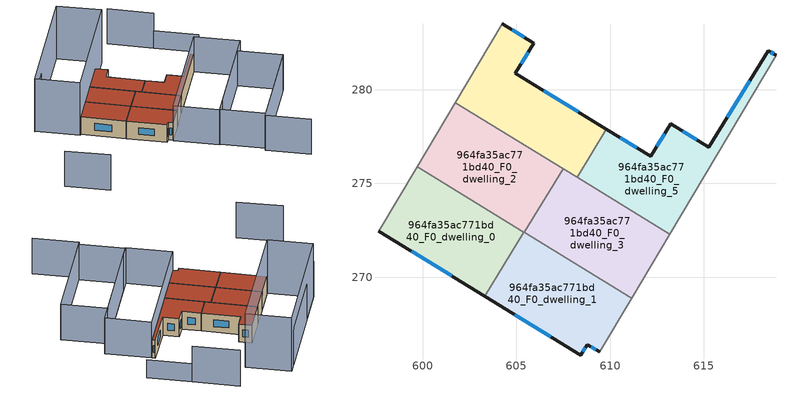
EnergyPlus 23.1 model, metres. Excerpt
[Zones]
964fa35ac771bd40_F0_dwelling_0
 floor ground (EU_floor_Construction): 605.41,272.41 603.31,268.99 597.67,272.46 599.72,275.9 z0
 wall outside (EU_wall_Construction): 597.67,272.46 603.31,268.99 z0:3
 wall to 964fa35ac771bd40_F0_dwelling_1 (EU_wall_Construction): 603.31,268.99 605.41,272.41 z0:3
 wall adiabatic (EU_wall_Construction): 599.72,275.9 597.67,272.46 z0:3
 wall to 964fa35ac771bd40_F0_dwelling_2 (EU_wall_Construction): 605.41,272.41 599.72,275.9 z0:3
 window (EU_Window_Construction): 599.43,271.38 601.55,270.07 z0.93:2.07
 roof outside (EU_roof_Construction): 603.31,268.99 605.41,272.41 599.72,275.9 597.67,272.46 z3
964fa35ac771bd40_F0_dwelling_1
 floor ground (EU_floor_Construction): 611.15,268.89 609.44,266.01 608.79,266.41 608.44,265.84 603.31,268.99 605.41,272.41 z0
 wall outside (EU_wall_Construction): 603.31,268.99 608.44,265.84 608.79,266.41 609.44,266.01 z0:3
 wall adiabatic (EU_wall_Construction): 609.44,266.01 611.15,268.89 z0:3
 wall to 964fa35ac771bd40_F0_dwelling_3 (EU_wall_Construction): 611.15,268.89 605.41,272.41 z0:3
 window (EU_Window_Construction): 608.99,266.28 609.23,266.14 / 608.55,266.02 608.68,266.23 / 604.91,268.01 606.84,266.82 z0.93:2.07
 roof outside (EU_roof_Construction): 609.44,266.01 611.15,268.89 605.41,272.41 603.31,268.99 608.44,265.84 608.79,266.41 z3
964fa35ac771bd40_F0_dwelling_2
 floor ground (EU_floor_Construction): 607.49,275.79 605.41,272.41 599.72,275.9 601.75,279.31 z0
 wall to 964fa35ac771bd40_F0_dwelling_3 (EU_wall_Construction): 605.41,272.41 607.49,275.79 z0:3
 wall adiabatic (EU_wall_Construction): 601.75,279.31 599.72,275.9 z0:3
 wall to 964fa35ac771bd40_F0_dwelling_4 (EU_wall_Construction): 607.49,275.79 601.75,279.31 z0:3
 roof outside (EU_roof_Construction): 605.41,272.41 607.49,275.79 601.75,279.31 599.72,275.9 z3
964fa35ac771bd40_F0_dwelling_3
 floor ground (EU_floor_Construction): 613.18,272.3 611.15,268.89 605.41,272.41 607.49,275.79 z0
 wall adiabatic (EU_wall_Construction): 611.15,268.89 613.18,272.3 z0:3
 wall to 964fa35ac771bd40_F0_dwelling_5 (EU_wall_Construction): 613.18,272.3 608.23,275.33 z0:3
 wall to 964fa35ac771bd40_F0_dwelling_4 (EU_wall_Construction): 608.23,275.33 607.49,275.79 z0:3
 roof outside (EU_roof_Construction): 611.15,268.89 613.18,272.3 607.49,275.79 605.41,272.41 z3
964fa35ac771bd40_F0_dwelling_4
 floor ground (EU_floor_Construction): 605.93,282.49 604.95,280.88 609.81,277.89 608.23,275.33 601.75,279.31 604.25,283.52 z0
 wall outside (EU_wall_Construction): 609.81,277.89 604.95,280.88 605.93,282.49 604.25,283.52 z0:3
 wall to 964fa35ac771bd40_F0_dwelling_5 (EU_wall_Construction): 608.23,275.33 609.81,277.89 z0:3
 wall adiabatic (EU_wall_Construction): 604.25,283.52 601.75,279.31 z0:3
 window (EU_Window_Construction): 605.25,281.38 605.62,281.99 / 608.29,278.83 606.46,279.95 / 605.41,282.81 604.78,283.2 z0.93:2.07
 roof outside (EU_roof_Construction): 608.23,275.33 609.81,277.89 604.95,280.88 605.93,282.49 604.25,283.52 601.75,279.31 z3
964fa35ac771bd40_F0_dwelling_5
 floor ground (EU_floor_Construction): 618.85,281.83 613.18,272.3 608.23,275.33 609.81,277.89 612.17,276.44 613.23,278.18 615.26,276.93 618.43,282.09 z0
 wall outside (EU_wall_Construction): 618.85,281.83 618.43,282.09 615.26,276.93 613.23,278.18 612.17,276.44 609.81,277.89 z0:3
 wall adiabatic (EU_wall_Construction): 613.18,272.3 618.85,281.83 z0:3
 window (EU_Window_Construction): 618.72,281.91 618.56,282.01 / 611.43,276.9 610.54,277.44 / 612.9,277.64 612.5,276.98 / 614.63,277.32 613.86,277.79 / 617.44,280.48 616.25,278.54 z0.93:2.07
 roof outside (EU_roof_Construction): 613.18,272.3 618.85,281.83 618.43,282.09 615.26,276.93 613.23,278.18 612.17,276.44 609.81,277.89 608.23,275.33 z3
shading: 590.47,260.55 596.25,257.15 / 626.53,255.29 620.77,258.71 / 620.77,258.71 628.77,272.17 / 600.88,290.86 591.74,275.48 / 615.83,289.77 609.97,293.25 / 615.28,262.59 623.33,276.14 / 623.33,276.14 629.09,272.71 / 629.09,272.71 621.04,259.16 / 621.04,259.16 615.28,262.59 / 609.39,265.93 618.85,281.83 / 618.85,281.83 624.66,278.37 / 624.66,278.37 615.21,262.47 / 615.21,262.47 609.39,265.93 z0:6; 607.48,288.95 597.53,272.22 / 597.53,272.22 591.82,275.61 / 591.82,275.61 601.77,292.34 / 601.77,292.34 607.48,288.95 z0:9; 621.45,286.4 615.81,289.74 z0:3
[Building]
EU S2 Campaign: North Axis=0; Terrain=City; Solar Distribution=FullExterior
[Site:Location]
Montreal-Trudeau.Intl.AP: Latitude=45.4667; Longitude=-73.75; Time Zone=-5; Elevation=36
[SizingPeriod:WeatherFileDays]
AnnualSizingPeriod: Begin Month=1; Begin Day of Month=1; End Month=12; End Day of Month=31; Day of Week for Start Day=Monday; Use Weather File Daylight Saving Period=No; Use Weather File Rain and Snow Indicators=No
[MATERIAL]
EU_InternalMass_Material: Roughness=MediumRough; Thickness=0.1; Conductivity=1; Density=1800; Specific Heat=900; Thermal Absorptance=0.9; Solar Absorptance=0.7; Visible Absorptance=0.7
[MATERIAL:NOMASS] Roughness=MediumRough; Thermal Absorptance=0.9; Solar Absorptance=0.7; Visible Absorptance=0.7
Name | Thermal Resistance
EU_wall_NoMass; EU_floor_NoMass | 1.36485
EU_roof_NoMass | 2.55992
[WINDOWMATERIAL:SIMPLEGLAZINGSYSTEM]
EU_Window_SimpleGlazing: UFactor=3.92339; Solar Heat Gain Coefficient=0.8; Visible Transmittance=0.8
[CONSTRUCTION]
EU_wall_Construction: EU_wall_NoMass
EU_roof_Construction: EU_roof_NoMass
EU_floor_Construction: EU_floor_NoMass
EU_Window_Construction: EU_Window_SimpleGlazing
EU_InternalMass_Construction: EU_InternalMass_Material
[ZONE] Type=1; Multiplier=1; Ceiling Height=autocalculate; Floor Area=autocalculate; Part of Total Floor Area=Yes
Name | Volume
964fa35ac771bd40_F0_dwelling_0 | 79.8713
964fa35ac771bd40_F0_dwelling_1 | 79.8765
964fa35ac771bd40_F0_dwelling_2; 964fa35ac771bd40_F0_dwelling_5 | 79.8706
964fa35ac771bd40_F0_dwelling_3 | 79.8721
964fa35ac771bd40_F0_dwelling_4 | 79.8757
[INTERNALMASS] Construction=EU_InternalMass_Construction
Name | Zone or ZoneList | Surface Area
964fa35ac771bd40_F0_dwelling_0_EU_InternalMass | 964fa35ac771bd40_F0_dwelling_0 | 26.6237
964fa35ac771bd40_F0_dwelling_1_EU_InternalMass | 964fa35ac771bd40_F0_dwelling_1 | 26.6255
964fa35ac771bd40_F0_dwelling_2_EU_InternalMass | 964fa35ac771bd40_F0_dwelling_2 | 26.6237
964fa35ac771bd40_F0_dwelling_3_EU_InternalMass | 964fa35ac771bd40_F0_dwelling_3 | 26.6237
964fa35ac771bd40_F0_dwelling_4_EU_InternalMass | 964fa35ac771bd40_F0_dwelling_4 | 26.6251
964fa35ac771bd40_F0_dwelling_5_EU_InternalMass | 964fa35ac771bd40_F0_dwelling_5 | 26.6233
[OTHEREQUIPMENT] Fuel Type=Electricity; Design Level Calculation Method=Watts/Area; Power per Zone Floor Area=1; Fraction Latent=0; Fraction Radiant=0; Fraction Lost=0; Carbon Dioxide Generation Rate=0; EndUse Subcategory=EU_Step8_InternalGains
Name | Zone or ZoneList or Space or SpaceList | Schedule
EU_Step8_InternalGain_964fa35ac771bd40_F0_dwelling_0_f000 | 964fa35ac771bd40_F0_dwelling_0 | EU_Step8_GainSchedule_964fa35ac771bd40_F0_dwelling_0_f000
EU_Step8_InternalGain_964fa35ac771bd40_F0_dwelling_1_f000 | 964fa35ac771bd40_F0_dwelling_1 | EU_Step8_GainSchedule_964fa35ac771bd40_F0_dwelling_1_f000
EU_Step8_InternalGain_964fa35ac771bd40_F0_dwelling_2_f000 | 964fa35ac771bd40_F0_dwelling_2 | EU_Step8_GainSchedule_964fa35ac771bd40_F0_dwelling_2_f000
EU_Step8_InternalGain_964fa35ac771bd40_F0_dwelling_3_f000 | 964fa35ac771bd40_F0_dwelling_3 | EU_Step8_GainSchedule_964fa35ac771bd40_F0_dwelling_3_f000
EU_Step8_InternalGain_964fa35ac771bd40_F0_dwelling_4_f000 | 964fa35ac771bd40_F0_dwelling_4 | EU_Step8_GainSchedule_964fa35ac771bd40_F0_dwelling_4_f000
EU_Step8_InternalGain_964fa35ac771bd40_F0_dwelling_5_f000 | 964fa35ac771bd40_F0_dwelling_5 | EU_Step8_GainSchedule_964fa35ac771bd40_F0_dwelling_5_f000
[ZONEVENTILATION:DESIGNFLOWRATE] Schedule=EU_AlwaysOn; Design Flow Rate Calculation Method=AirChanges/Hour; Air Changes per Hour=0.860309; Ventilation Type=Natural; Fan Pressure Rise=0; Fan Total Efficiency=1; Constant Term Coefficient=1; Temperature Term Coefficient=0; Velocity Term Coefficient=0; Velocity Squared Term Coefficient=0; Minimum Indoor Temperature=-100; Maximum Indoor Temperature=100; Delta Temperature=-100; Minimum Outdoor Temperature=-100; Maximum Outdoor Temperature=100; Maximum Wind Speed=40
Name | Zone or ZoneList or Space or SpaceList
EU_ConstantAir_964fa35ac771bd40_F0_dwelling_0 | 964fa35ac771bd40_F0_dwelling_0
EU_ConstantAir_964fa35ac771bd40_F0_dwelling_1 | 964fa35ac771bd40_F0_dwelling_1
EU_ConstantAir_964fa35ac771bd40_F0_dwelling_2 | 964fa35ac771bd40_F0_dwelling_2
EU_ConstantAir_964fa35ac771bd40_F0_dwelling_3 | 964fa35ac771bd40_F0_dwelling_3
EU_ConstantAir_964fa35ac771bd40_F0_dwelling_4 | 964fa35ac771bd40_F0_dwelling_4
EU_ConstantAir_964fa35ac771bd40_F0_dwelling_5 | 964fa35ac771bd40_F0_dwelling_5
[HVACTEMPLATE:THERMOSTAT] Constant Heating Setpoint=20; Constant Cooling Setpoint=50
EU_HeatOnly_964fa35ac771bd40_F0_dwelling_0; EU_HeatOnly_964fa35ac771bd40_F0_dwelling_1; EU_HeatOnly_964fa35ac771bd40_F0_dwelling_2; EU_HeatOnly_964fa35ac771bd40_F0_dwelling_3; EU_HeatOnly_964fa35ac771bd40_F0_dwelling_4; EU_HeatOnly_964fa35ac771bd40_F0_dwelling_5
[HVACTEMPLATE:ZONE:IDEALLOADSAIRSYSTEM] System Availability Schedule=EU_AlwaysOn; Maximum Heating Supply Air Temperature=50; Minimum Cooling Supply Air Temperature=13; Maximum Heating Supply Air Humidity Ratio=0.0156; Minimum Cooling Supply Air Humidity Ratio=0.0077; Heating Limit=NoLimit; Cooling Limit=NoLimit; Heating Availability Schedule=EU_AlwaysOn; Cooling Availability Schedule=EU_CoolingOff; Dehumidification Control Type=ConstantSensibleHeatRatio; Cooling Sensible Heat Ratio=0.7; Dehumidification Setpoint=60; Humidification Control Type=None; Humidification Setpoint=30; Outdoor Air Method=None; Outdoor Air Flow Rate per Person=0.00944; Outdoor Air Flow Rate per Zone Floor Area=0; Outdoor Air Flow Rate per Zone=0; Demand Controlled Ventilation Type=None; Outdoor Air Economizer Type=NoEconomizer; Heat Recovery Type=None; Sensible Heat Recovery Effectiveness=0.7; Latent Heat Recovery Effectiveness=0.65
Name | Template Thermostat
964fa35ac771bd40_F0_dwelling_0 | EU_HeatOnly_964fa35ac771bd40_F0_dwelling_0
964fa35ac771bd40_F0_dwelling_1 | EU_HeatOnly_964fa35ac771bd40_F0_dwelling_1
964fa35ac771bd40_F0_dwelling_2 | EU_HeatOnly_964fa35ac771bd40_F0_dwelling_2
964fa35ac771bd40_F0_dwelling_3 | EU_HeatOnly_964fa35ac771bd40_F0_dwelling_3
964fa35ac771bd40_F0_dwelling_4 | EU_HeatOnly_964fa35ac771bd40_F0_dwelling_4
964fa35ac771bd40_F0_dwelling_5 | EU_HeatOnly_964fa35ac771bd40_F0_dwelling_5
[SIZING:ZONE] Zone Cooling Design Supply Air Temperature Input Method=SupplyAirTemperature; Zone Cooling Design Supply Air Temperature=13; Zone Heating Design Supply Air Temperature Input Method=SupplyAirTemperature; Zone Heating Design Supply Air Temperature=50; Zone Cooling Design Supply Air Humidity Ratio=0.008; Zone Heating Design Supply Air Humidity Ratio=0.008; Cooling Design Air Flow Method=DesignDay; Cooling Design Air Flow Rate=0; Cooling Minimum Air Flow per Zone Floor Area=0.000762; Cooling Minimum Air Flow=0; Cooling Minimum Air Flow Fraction=0.2; Heating Design Air Flow Method=DesignDay; Heating Design Air Flow Rate=0; Heating Maximum Air Flow per Zone Floor Area=0.002032; Heating Maximum Air Flow=0.141576; Heating Maximum Air Flow Fraction=0.3; Account for Dedicated Outdoor Air System=No; Dedicated Outdoor Air System Control Strategy=NeutralSupplyAir; Dedicated Outdoor Air Low Setpoint Temperature for Design=autosize; Dedicated Outdoor Air High Setpoint Temperature for Design=autosize; Zone Load Sizing Method=Sensible Load Only No Latent Load; Zone Latent Cooling Design Supply Air Humidity Ratio Input Method=HumidityRatioDifference; Zone Cooling Design Supply Air Humidity Ratio Difference=0.005; Zone Latent Heating Design Supply Air Humidity Ratio Input Method=HumidityRatioDifference; Zone Humidification Design Supply Air Humidity Ratio Difference=0.005
964fa35ac771bd40_F0_dwelling_0; 964fa35ac771bd40_F0_dwelling_1; 964fa35ac771bd40_F0_dwelling_2; 964fa35ac771bd40_F0_dwelling_3; 964fa35ac771bd40_F0_dwelling_4; 964fa35ac771bd40_F0_dwelling_5
[SCHEDULE:CONSTANT]
Name | Hourly Value
EU_AlwaysOn | 1
EU_CoolingOff | 0
[SCHEDULE:FILE] Column Number=1; Rows to Skip at Top=0; Number of Hours of Data=8760; Column Separator=Comma; Interpolate to Timestep=No; Minutes per Item=60; Adjust Schedule for Daylight Savings=Yes
Name | File
EU_Step8_GainSchedule_964fa35ac771bd40_F0_dwelling_0_f000 | ../../schedules/964fa35ac771bd40/964fa35ac771bd40_F0_dwelling_0_f000_gain.csv
EU_Step8_GainSchedule_964fa35ac771bd40_F0_dwelling_1_f000 | ../../schedules/964fa35ac771bd40/964fa35ac771bd40_F0_dwelling_1_f000_gain.csv
EU_Step8_GainSchedule_964fa35ac771bd40_F0_dwelling_2_f000 | ../../schedules/964fa35ac771bd40/964fa35ac771bd40_F0_dwelling_2_f000_gain.csv
EU_Step8_GainSchedule_964fa35ac771bd40_F0_dwelling_3_f000 | ../../schedules/964fa35ac771bd40/964fa35ac771bd40_F0_dwelling_3_f000_gain.csv
EU_Step8_GainSchedule_964fa35ac771bd40_F0_dwelling_4_f000 | ../../schedules/964fa35ac771bd40/964fa35ac771bd40_F0_dwelling_4_f000_gain.csv
EU_Step8_GainSchedule_964fa35ac771bd40_F0_dwelling_5_f000 | ../../schedules/964fa35ac771bd40/964fa35ac771bd40_F0_dwelling_5_f000_gain.csv
